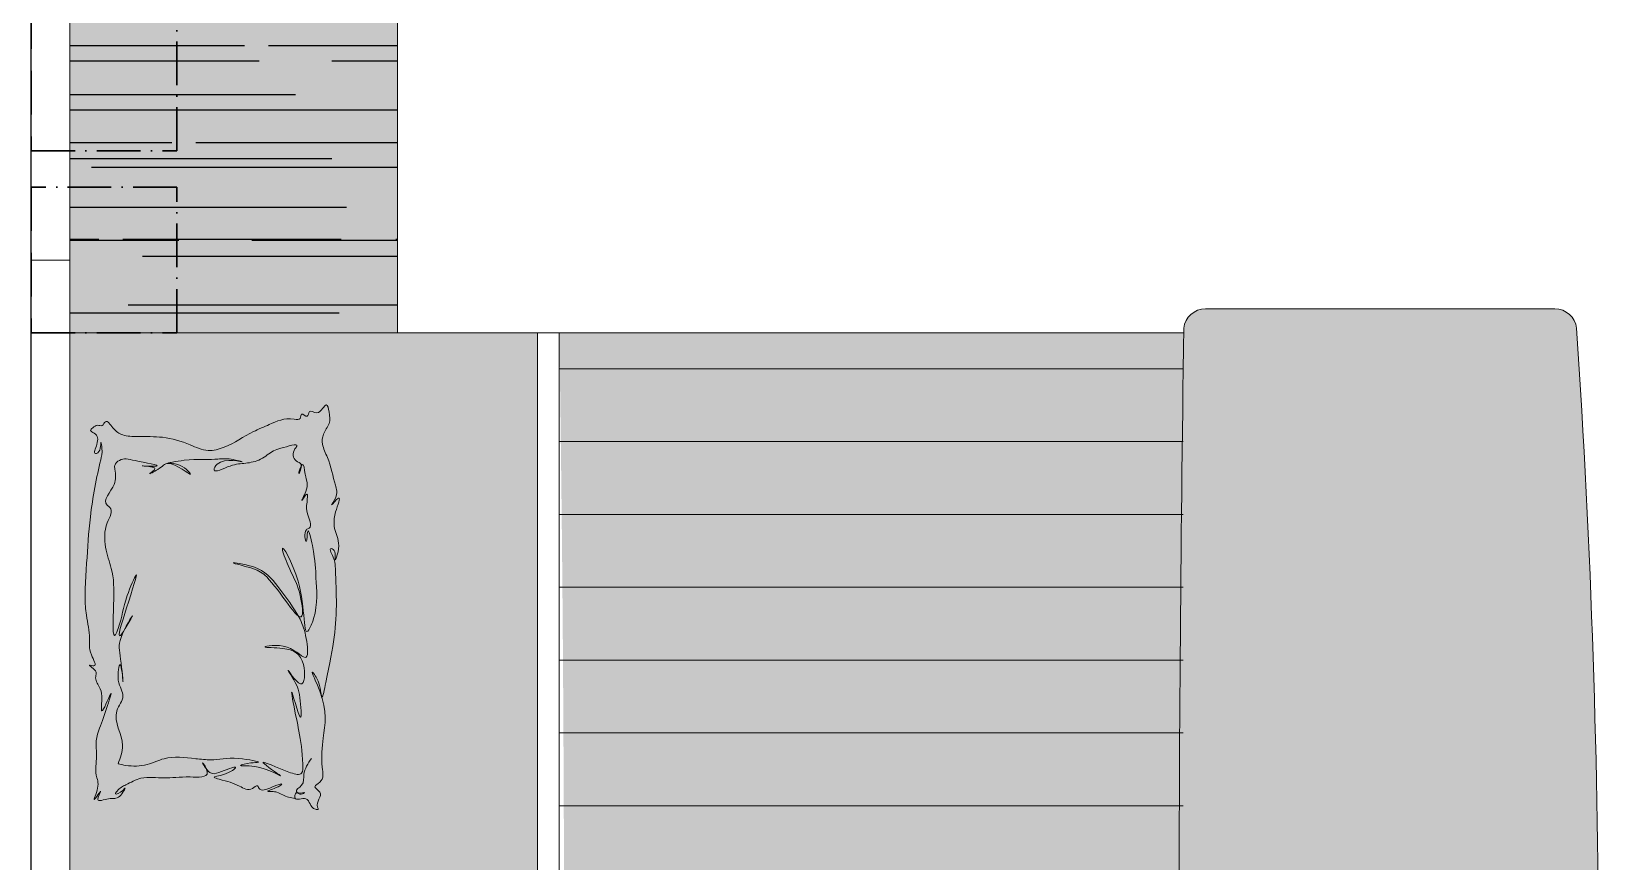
# Model space of a CAD drawing. Header units: millimetres. Extents: x -16811 to 32579, y 147992 to 176118.
# Drawn here: x 1724 to 3877, y 169100 to 170241 of the extents above; entities that cross this region are included whole.
import ezdxf

# ---------------------------------------------------------------- set-up
doc = ezdxf.new("R2010")
doc.units = ezdxf.units.MM
doc.header["$MEASUREMENT"] = 0
doc.linetypes.add('ACAD_ISO10W100', pattern=[18, 12, -3, 0, -3])
doc.layers.add('0[2345]', color=6, linetype='ACAD_ISO10W100', lineweight=30, plot=False)
doc.layers.add('Furniture[2345]', color=7, linetype='Continuous', lineweight=20)
doc.layers.add('Hatching[2345]', color=7, linetype='Continuous')
doc.layers.add('Wall[2345]', color=7, linetype='Continuous')
doc.linetypes.add('FENCELINE1', pattern='A,0.25,-0.1,[133,ltypeshp.shx,S=0.1,R=0,X=-0.1,Y=0],-0.1,1', length=1.45)

msp = doc.modelspace()

# ---------------------------------------------------------------- hatches: boundary and pattern name
at = {"layer": 'Hatching[2345]'}
h = msp.add_hatch(color=29, dxfattribs=at)
h.set_gradient(color1=(87, 49, 41), color2=(101, 56, 47), one_color=1, tint=0.29)
h.paths.add_polyline_path([(1776.6, 170276.6), (2226.6, 170276.6), (2226.6, 169826.6), (1776.6, 169826.6)])
at = {"layer": 'Hatching[2345]', "true_color": 0x946247}
h = msp.add_hatch(dxfattribs=at)
h.set_pattern_fill('AR-RROOF', color=25, scale=100, style=0)
h.set_pattern_definition([(180, (127326.32, 43953.46), (-220, 100), [1500, -200, 500, -100]), (180, (127193.32, 44003.46), (100, 133), [300, -33, 600, -75]), (180, (127276.32, 44038.46), (-520, 67), [800, -140, 400, -100])])
h.paths.add_polyline_path([(1776.6, 170276.6), (2226.6, 170276.6), (2226.6, 169826.6), (1776.6, 169826.6)])
at = {"layer": 'Hatching[2345]'}
h = msp.add_hatch(color=254, dxfattribs=at)
h.set_gradient(color1=(188, 218, 240), color2=(188, 218, 240), centered=1, one_color=1, tint=0.84, name='SPHERICAL')
h.paths.add_polyline_path([(3846.2, 169833, 0.381867), (3816.4, 169859.7), (3336.6, 169859.7, 0.381867), (3306.8, 169833, 0.007425), (3306.7, 168028.9, 0.407012), (3336.7, 167999.7), (3816.4, 167999.7, 0.381867), (3846.2, 168026.3, 0.033624)])
h = msp.add_hatch(color=254, dxfattribs=at)
h.set_gradient(color1=(188, 218, 240), color2=(188, 218, 240), centered=1, one_color=1, tint=0.84, name='SPHERICAL')
h.paths.add_polyline_path([(2418.8, 169826.6), (1776.6, 169826.6), (1776.6, 168927), (2418.8, 168927)])
edge = h.paths.add_edge_path(flags=16)
edge.add_spline(control_points=[(1808, 169696.2), (1810.1, 169698), (1813.9, 169701.2), (1821.9, 169697.3), (1826.1, 169710.1), (1837.1, 169692.9), (1849.4, 169684.6), (1874.8, 169684), (1905.7, 169685), (1937.8, 169675.3), (1965.2, 169662.3), (1996.9, 169670.9), (2021.5, 169689), (2054.5, 169701.8), (2072.9, 169711.4), (2094.5, 169706.1), (2093.3, 169719.2), (2104.4, 169707.6), (2104.3, 169723.2), (2117.1, 169713.4), (2122.6, 169721.8), (2130.4, 169730.9), (2133.5, 169714.4), (2134.9, 169701.9), (2123.6, 169688.9), (2122.5, 169671.4), (2134.3, 169649.8), (2139.1, 169623.6), (2145.7, 169603.7), (2130.8, 169584), (2152.7, 169609.5), (2136.9, 169572.5), (2141.1, 169553.1), (2148.7, 169534.8), (2139.1, 169507), (2143.1, 169528.2), (2130.7, 169532.3), (2140.7, 169516.7), (2141.7, 169496.3), (2144.5, 169432), (2138.5, 169395.2), (2124, 169325.7), (2122.8, 169326.5), (2122.7, 169326.6)], knot_values=[0, 0, 0, 0, 0.25382, 0.460542, 0.694835, 1.139569, 1.70084, 2.377518, 3.524298, 4.836209, 5.695724, 6.447678, 7.962577, 8.761427, 9.922694, 10.207165, 10.409942, 10.689351, 10.924019, 11.259037, 11.612355, 11.832431, 12.167835, 12.701992, 13.262323, 13.72025, 14.364213, 15.686964, 16.275555, 16.641872, 17.088132, 17.726791, 18.67199, 19.557352, 19.944726, 20.430995, 20.534345, 21.017645, 21.33905, 22.928598, 26.724468, 27.411934, 27.441983, 27.441983, 27.441983, 27.441983], degree=3, periodic=0)
edge.add_spline(control_points=[(2122.7, 169326.6), (2130, 169302.7), (2125, 169277.5), (2120.9, 169237.6), (2126.9, 169211.3), (2108.5, 169203.5), (2128.7, 169193.4), (2112.5, 169182.2), (2118.8, 169171.5), (2110.3, 169172.6), (2106.9, 169178.9), (2101.5, 169190.7), (2088.4, 169184.2), (2086.1, 169187.2)], knot_values=[29.790014, 29.790014, 29.790014, 29.790014, 31.733418, 33.070592, 33.76116, 34.070204, 34.417773, 35.108341, 35.207621, 35.330254, 35.677272, 35.977512, 36.449933, 36.449933, 36.449933, 36.449933], degree=3, periodic=0)
edge.add_spline(control_points=[(2086.1, 169187.2), (2083.1, 169187.6), (2074.3, 169188.8), (2064.2, 169195.6), (2055.2, 169196.8), (2043, 169196.7), (2060.1, 169200.8), (2071.9, 169209.1), (2054.5, 169203.6), (2048.3, 169199.7), (2037.3, 169197.5), (2034.5, 169207.3), (2024.1, 169195.9), (2005.1, 169207.4), (1992, 169211), (1969.5, 169216.9), (1992.1, 169218.8), (2013.9, 169236.2), (1983.9, 169223.1), (1971.3, 169219.8), (1965.7, 169225.7), (1964.2, 169227.6)], knot_values=[0.001627, 0.001627, 0.001627, 0.001627, 0.30881, 0.885533, 1.125245, 1.294957, 1.807053, 2.014014, 2.390194, 2.791076, 3.067402, 3.255669, 3.501446, 4.111256, 5.093018, 5.333636, 5.795713, 6.424924, 7.22382, 7.634666, 7.811297, 7.811297, 7.811297, 7.811297], degree=3, periodic=0)
edge.add_spline(control_points=[(1964.2, 169227.6), (1964.8, 169226.1), (1968.3, 169215.1), (1932.5, 169218.2), (1909.1, 169213.6), (1876.5, 169218.6), (1855.6, 169206.6), (1844, 169201.5), (1836.6, 169190.2), (1847.8, 169196.1), (1854.9, 169204.8), (1843.9, 169183.8), (1832.5, 169190), (1808.8, 169179), (1824.5, 169206), (1804.2, 169175.6), (1818.8, 169205.2), (1810.3, 169220.4), (1814.4, 169243.5), (1811.3, 169267.3), (1820, 169289.7), (1843.1, 169357.8), (1816.6, 169292.6), (1822, 169327.4), (1817.8, 169340.7), (1810, 169351.8), (1815.4, 169362.9), (1797.6, 169372.4), (1816, 169366.7), (1801.6, 169390.1), (1805.5, 169408.9), (1795.1, 169452.8), (1800, 169507.8), (1803.4, 169578.3), (1814.8, 169634.8), (1821.7, 169663.4), (1818.6, 169682.8), (1819.7, 169663), (1807.9, 169659.2), (1816.1, 169676.4), (1815.1, 169687.6), (1803.2, 169691.9), (1806.5, 169694.9), (1808, 169696.2)], knot_values=[8.535132, 8.535132, 8.535132, 8.535132, 8.665562, 9.474885, 10.680581, 11.731794, 12.482799, 12.979735, 13.12789, 13.494969, 13.630671, 14.056835, 14.587313, 15.085164, 15.480512, 15.951085, 16.483501, 17.093841, 17.945825, 18.659388, 19.367318, 20.886126, 21.744859, 22.416814, 22.865961, 23.371565, 23.564984, 24.001314, 24.195364, 24.707154, 25.475673, 26.536549, 28.914258, 31.040669, 33.694428, 34.232605, 34.493516, 34.978663, 35.091565, 35.515429, 36.048451, 36.245558, 36.4021, 36.4021, 36.4021, 36.4021], degree=3, periodic=0)
edge = h.paths.add_edge_path(flags=0)
edge.add_spline(control_points=[(2090.2, 169438.2), (2091.1, 169436.6), (2096.1, 169427.2), (2101.8, 169410.9), (2105.9, 169368.4), (2078.8, 169402.6), (2029.2, 169393.9), (2078, 169394.9), (2100.7, 169382.6), (2099.6, 169326.5), (2070, 169373.4), (2087.9, 169344.9), (2092.8, 169333.4), (2097, 169274.4), (2078.2, 169350), (2085.7, 169305.7), (2092, 169279.1), (2096.4, 169248.2), (2097.2, 169217.9), (2071, 169223.7), (2021, 169249.6), (2084.9, 169205.6), (2039.7, 169234.8), (2002.2, 169230.9), (2023.5, 169236.5), (2045.3, 169236.6), (1996.7, 169245.5), (1977.4, 169238.9), (1941.6, 169242.6), (1911.6, 169246.5), (1881.8, 169231.5), (1859.5, 169231.3), (1846.3, 169234), (1842.9, 169234.7), (1846.1, 169243), (1855.1, 169267), (1830.9, 169299.3), (1855.2, 169328.8), (1839.7, 169344.8), (1846.2, 169386), (1851.4, 169328.3), (1846.5, 169385.9), (1842.4, 169398.7), (1849.8, 169415.1), (1851.6, 169418.9)], knot_values=[65.447847, 65.447847, 65.447847, 65.447847, 65.63943, 66.565436, 67.420431, 68.40732, 69.420683, 70.237166, 71.43394, 72.332569, 73.176927, 73.554537, 74.554717, 75.447633, 76.66581, 77.148, 78.482837, 80.007232, 80.427044, 80.931932, 82.265181, 83.244131, 84.489691, 85.144184, 85.633812, 85.971755, 86.866409, 88.157786, 88.849889, 90.296323, 91.112463, 92.101438, 92.454034, 92.454034, 92.454034, 93.319474, 94.93311, 95.647186, 96.420475, 97.126698, 97.881117, 98.886806, 99.872246, 100.167679, 100.167679, 100.167679, 100.167679], degree=3, periodic=0)
edge.add_spline(control_points=[(1851.6, 169418.9), (1849.3, 169415.3), (1839.3, 169401.1), (1856.2, 169454.4), (1875.3, 169513.4), (1849.7, 169455.5), (1848.6, 169435.2), (1834.3, 169398.2), (1837.8, 169468), (1836.7, 169503.5), (1815.9, 169549.7), (1837.6, 169583.9), (1819, 169594.8), (1841.6, 169616.2), (1839.2, 169633.9), (1837.3, 169646.2), (1848.6, 169655.6), (1864.3, 169651.3), (1910.7, 169642.7), (1885.5, 169643.4), (1880.7, 169643.7)], knot_values=[9.262746, 9.262746, 9.262746, 9.262746, 9.598621, 10.884297, 12.452965, 13.476101, 15.040717, 15.348451, 16.704729, 18.391968, 20.48622, 21.196783, 21.369329, 22.369403, 23.061945, 23.242728, 23.553096, 24.276746, 25.284432, 25.703927, 25.703927, 25.703927, 25.703927], degree=3, periodic=0)
edge.add_spline(control_points=[(1880.7, 169643.7), (1883.3, 169643.4), (1888.8, 169642.8), (1897, 169640.3), (1879.3, 169629.3), (1902.2, 169640.7), (1912.3, 169655.2), (1955.9, 169619.6), (1928.9, 169648.6), (1901.8, 169646.7), (1948.2, 169654.8), (1968.4, 169651.3), (1992.9, 169655.4), (2029.4, 169645.2), (1982.8, 169657.7), (1970.4, 169631.4), (1999.5, 169647), (2017.2, 169647), (2039.5, 169651.3), (2053.5, 169664.5), (2068.1, 169668.5), (2094.2, 169676.7), (2082.2, 169664), (2083.1, 169650.2), (2093.9, 169648.4), (2094.6, 169645), (2094.6, 169644.5)], knot_values=[26.157068, 26.157068, 26.157068, 26.157068, 26.385216, 26.523896, 26.856192, 27.271557, 27.814993, 28.951107, 29.737919, 30.142365, 30.901079, 32.306046, 32.957682, 33.57046, 34.718549, 35.01149, 35.760324, 36.490654, 37.198885, 37.895984, 38.254443, 38.997565, 39.162584, 39.713823, 39.994801, 40.035381, 40.035381, 40.035381, 40.035381], degree=3, periodic=0)
edge.add_spline(control_points=[(1880.7, 169643.7), (1878, 169643.8), (1874.2, 169644), (1878, 169643.9), (1880.7, 169643.7)], knot_values=[25.703927, 25.703927, 25.703927, 25.703927, 25.930608, 26.157068, 26.157068, 26.157068, 26.157068], degree=3, periodic=0)
edge.add_spline(control_points=[(1880.7, 169643.7), (1885.5, 169643.4), (1910.7, 169642.7), (1864.3, 169651.3), (1848.6, 169655.6), (1837.3, 169646.2), (1839.2, 169633.9), (1841.6, 169616.2), (1819, 169594.8), (1837.6, 169583.9), (1815.9, 169549.7), (1836.7, 169503.5), (1837.8, 169468), (1834.3, 169398.2), (1848.6, 169435.2), (1849.7, 169455.5), (1875.3, 169513.4), (1856.2, 169454.4), (1839.3, 169401.1), (1849.3, 169415.3), (1851.6, 169418.9)], knot_values=[9.262746, 9.262746, 9.262746, 9.262746, 9.682241, 10.689927, 11.413577, 11.723945, 11.904729, 12.597271, 13.597345, 13.76989, 14.480453, 16.574705, 18.261945, 19.618223, 19.925956, 21.490572, 22.513709, 24.082377, 25.368053, 25.703927, 25.703927, 25.703927, 25.703927], degree=3, periodic=0)
edge.add_spline(control_points=[(1851.6, 169418.9), (1856.8, 169429.4), (1868.6, 169448.5), (1856.4, 169426.4), (1851.6, 169418.9)], knot_values=[7.713645, 7.713645, 7.713645, 7.713645, 8.546506, 9.262746, 9.262746, 9.262746, 9.262746], degree=3, periodic=0)
h = msp.add_hatch(color=7, dxfattribs=at)
h.set_gradient(color1=(255, 255, 255), one_color=1, tint=1)
h.paths.add_polyline_path([(3306.9, 168077.7), (2449.7, 168077.7, -0.000196), (2449, 168029.9, -0.024285), (2448.8, 168027), (3306.9, 168027)])
h.paths.add_polyline_path([(3306.9, 169827), (2449, 169827, -0.000203), (2449.7, 169777.7), (3306.9, 169777.7)])
h.paths.add_polyline_path([(3306.9, 169777.7), (2449.7, 169777.7, -0.000412), (2451, 169677.7), (3306.9, 169677.7)])
h.paths.add_polyline_path([(3306.9, 169677.7), (2451, 169677.7, -0.000412), (2452.2, 169577.7), (3306.9, 169577.7)])
h.paths.add_polyline_path([(3306.9, 169577.7), (2452.2, 169577.7, -0.000412), (2453.2, 169477.7), (3306.9, 169477.7)])
h.paths.add_polyline_path([(3306.9, 169477.7), (2453.2, 169477.7, -0.000412), (2454, 169377.7), (3306.9, 169377.7)])
h.paths.add_polyline_path([(3306.9, 169377.7), (2454, 169377.7, -0.000412), (2454.6, 169277.7), (3306.9, 169277.7)])
h.paths.add_polyline_path([(3306.9, 169277.7), (2454.6, 169277.7, -0.000412), (2455.1, 169177.7), (3306.9, 169177.7)])
h.paths.add_polyline_path([(3306.9, 169177.7), (2455.1, 169177.7, -0.000412), (2455.4, 169077.7), (3306.9, 169077.7)])
h.paths.add_polyline_path([(3306.9, 169077.7), (2455.4, 169077.7, -0.000412), (2455.6, 168977.7), (3306.9, 168977.7)])
h.paths.add_polyline_path([(3306.9, 168977.7), (2455.6, 168977.7, -0.000412), (2455.6, 168877.7), (3306.9, 168877.7)])
h.paths.add_polyline_path([(3306.9, 168877.7), (2455.6, 168877.7, -0.000412), (2455.4, 168777.7), (3306.9, 168777.7)])
h.paths.add_polyline_path([(3306.9, 168777.7), (2455.4, 168777.7, -0.000412), (2455.1, 168677.7), (3306.9, 168677.7)])
h.paths.add_polyline_path([(3306.9, 168677.7), (2455.1, 168677.7, -0.000412), (2454.6, 168577.7), (3306.9, 168577.7)])
h.paths.add_polyline_path([(3306.9, 168577.7), (2454.6, 168577.7, -0.000412), (2453.9, 168477.7), (3306.9, 168477.7)])
h.paths.add_polyline_path([(3306.9, 168477.7), (2453.9, 168477.7, -0.000412), (2453.1, 168377.7), (3306.9, 168377.7)])
h.paths.add_polyline_path([(3306.9, 168377.7), (2453.1, 168377.7, -0.000412), (2452.1, 168277.7), (3306.9, 168277.7)])
h.paths.add_polyline_path([(3306.9, 168277.7), (2452.1, 168277.7, -0.000412), (2451, 168177.7), (3306.9, 168177.7)])
h.paths.add_polyline_path([(3306.9, 168177.7), (2451, 168177.7, -0.000412), (2449.7, 168077.7), (3306.9, 168077.7)])
h = msp.add_hatch(color=254, dxfattribs=at)
h.set_gradient(color1=(195, 213, 212), rotation=45, centered=1, one_color=1, tint=1, name='INVHEMISPHERICAL')
edge = h.paths.add_edge_path()
edge.add_spline(control_points=[(1964.2, 169227.6), (1964.8, 169226.1), (1968.3, 169215.1), (1932.5, 169218.2), (1909.1, 169213.6), (1876.5, 169218.6), (1855.6, 169206.6), (1844, 169201.5), (1836.6, 169190.2), (1847.8, 169196.1), (1854.9, 169204.8), (1843.9, 169183.8), (1832.5, 169190), (1808.8, 169179), (1824.5, 169206), (1804.2, 169175.6), (1818.8, 169205.2), (1810.3, 169220.4), (1814.4, 169243.5), (1812, 169262), (1813.3, 169269.9), (1813.7, 169271.6)], knot_values=[8.535132, 8.535132, 8.535132, 8.535132, 8.665562, 9.474885, 10.680581, 11.731794, 12.482799, 12.979735, 13.12789, 13.494969, 13.630671, 14.056835, 14.587313, 15.085164, 15.480512, 15.951085, 16.483501, 17.093841, 17.945825, 18.659388, 18.86018, 18.86018, 18.86018, 18.86018], degree=3, periodic=0)
edge.add_spline(control_points=[(1813.7, 169271.6), (1814.7, 169276), (1821.5, 169294.1), (1843.1, 169357.8), (1816.6, 169292.6), (1822, 169327.4), (1817.8, 169340.7), (1810, 169351.8), (1815.4, 169362.9), (1797.6, 169372.4), (1816, 169366.7), (1801.6, 169390.1), (1805.5, 169408.9), (1795.1, 169452.8), (1799.6, 169503.3), (1801.7, 169543.2), (1803.3, 169560)], knot_values=[18.86018, 18.86018, 18.86018, 18.86018, 19.367318, 20.886126, 21.744859, 22.416814, 22.865961, 23.371565, 23.564984, 24.001314, 24.195364, 24.707154, 25.475673, 26.536549, 28.914258, 30.585278, 30.585278, 30.585278, 30.585278], degree=3, periodic=0)
edge.add_spline(control_points=[(1803.3, 169560), (1803.7, 169564.6), (1807, 169596), (1814.8, 169634.8), (1821.7, 169663.4), (1818.6, 169682.8), (1819.7, 169663), (1807.9, 169659.2), (1816.1, 169676.4), (1815.1, 169687.6), (1803.2, 169691.9), (1806.5, 169694.9), (1808, 169696.2)], knot_values=[30.585278, 30.585278, 30.585278, 30.585278, 31.040669, 33.694428, 34.232605, 34.493516, 34.978663, 35.091565, 35.515429, 36.048451, 36.245558, 36.4021, 36.4021, 36.4021, 36.4021], degree=3, periodic=0)
edge.add_spline(control_points=[(1808, 169696.2), (1810.1, 169698), (1813.9, 169701.2), (1821.9, 169697.3), (1826.1, 169710.1), (1837.1, 169692.9), (1849.4, 169684.6), (1874.8, 169684), (1905.7, 169685), (1937.8, 169675.3), (1965.2, 169662.3), (1996.9, 169670.9), (2021.5, 169689), (2054.5, 169701.8), (2072.9, 169711.4), (2094.5, 169706.1), (2093.3, 169719.2), (2104.4, 169707.6), (2104.3, 169723.2), (2117.1, 169713.4), (2122.6, 169721.8), (2130.4, 169730.9), (2133.5, 169714.4), (2134.9, 169701.9), (2123.6, 169688.9), (2122.5, 169671.4), (2134.3, 169649.8), (2139.1, 169623.6), (2145.7, 169603.7), (2130.8, 169584), (2152.7, 169609.5), (2136.9, 169572.5), (2141.1, 169553.1), (2148.7, 169534.8), (2139.1, 169507), (2143.1, 169528.2), (2130.7, 169532.3), (2140.7, 169516.7), (2141.7, 169496.3), (2142.7, 169473.2), (2142.7, 169456.5), (2142.7, 169455.2)], knot_values=[0, 0, 0, 0, 0.317275, 0.575678, 0.868544, 1.424462, 2.12605, 2.971898, 4.405373, 6.045262, 7.119655, 8.059598, 9.953221, 10.951784, 12.403367, 12.758956, 13.012427, 13.361689, 13.655024, 14.073797, 14.515444, 14.790538, 15.209793, 15.87749, 16.577904, 17.150313, 17.955266, 19.608705, 20.344444, 20.80234, 21.360165, 22.158489, 23.339988, 24.44669, 24.930907, 25.538744, 25.667931, 26.272056, 26.673812, 28.660747, 28.840014, 28.840014, 28.840014, 28.840014], degree=3, periodic=0)
edge.add_line((2142.7, 169455.2), (2170.4, 169446.6))
edge.add_line((2170.4, 169446.6), (2142, 169432.7))
edge.add_spline(control_points=[(2142, 169432.7), (2140.5, 169408.5), (2135.4, 169380.1), (2124, 169325.7), (2122.8, 169326.5), (2122.7, 169326.6)], knot_values=[29.888741, 29.888741, 29.888741, 29.888741, 33.405585, 34.264917, 34.302479, 34.302479, 34.302479, 34.302479], degree=3, periodic=0)
edge.add_spline(control_points=[(2122.7, 169326.6), (2130, 169302.7), (2125, 169277.5), (2120.9, 169237.6), (2126.9, 169211.3), (2108.5, 169203.5), (2128.7, 169193.4), (2112.5, 169182.2), (2118.8, 169171.5), (2110.3, 169172.6), (2106.9, 169178.9), (2101.5, 169190.7), (2088.4, 169184.2), (2086.1, 169187.2)], knot_values=[37.237517, 37.237517, 37.237517, 37.237517, 39.666772, 41.33824, 42.20145, 42.587756, 43.022217, 43.885427, 44.009526, 44.162817, 44.596591, 44.97189, 45.562416, 45.562416, 45.562416, 45.562416], degree=3, periodic=0)
edge.add_spline(control_points=[(2086.1, 169187.2), (2083.1, 169187.6), (2074.3, 169188.8), (2064.2, 169195.6), (2055.2, 169196.8), (2043, 169196.7), (2060.1, 169200.8), (2071.9, 169209.1), (2054.5, 169203.6), (2048.3, 169199.7), (2037.3, 169197.5), (2034.5, 169207.3), (2024.1, 169195.9), (2005.1, 169207.4), (1992, 169211), (1969.5, 169216.9), (1992.1, 169218.8), (2013.9, 169236.2), (1983.9, 169223.1), (1971.3, 169219.8), (1965.7, 169225.7), (1964.2, 169227.6)], knot_values=[0.001627, 0.001627, 0.001627, 0.001627, 0.30881, 0.885533, 1.125245, 1.294957, 1.807053, 2.014014, 2.390194, 2.791076, 3.067402, 3.255669, 3.501446, 4.111256, 5.093018, 5.333636, 5.795713, 6.424924, 7.22382, 7.634666, 7.811297, 7.811297, 7.811297, 7.811297], degree=3, periodic=0)
edge = h.paths.add_edge_path(flags=16)
edge.add_spline(control_points=[(2090.2, 169438.2), (2091.1, 169436.6), (2096.1, 169427.2), (2101.8, 169410.9), (2105.9, 169368.4), (2078.8, 169402.6), (2029.2, 169393.9), (2078, 169394.9), (2100.7, 169382.6), (2099.6, 169326.5), (2070, 169373.4), (2087.9, 169344.9), (2092.8, 169333.4), (2097, 169274.4), (2078.2, 169350), (2085.7, 169305.7), (2092, 169279.1), (2096.4, 169248.2), (2097.2, 169217.9), (2071, 169223.7), (2021, 169249.6), (2084.9, 169205.6), (2039.7, 169234.8), (2002.2, 169230.9), (2023.5, 169236.5), (2045.3, 169236.6), (1996.7, 169245.5), (1977.4, 169238.9), (1941.6, 169242.6), (1911.6, 169246.5), (1881.8, 169231.5), (1859.5, 169231.3), (1846.3, 169234), (1842.9, 169234.7), (1846.1, 169243), (1855.1, 169267), (1830.9, 169299.3), (1855.2, 169328.8), (1839.7, 169344.8), (1846.2, 169386), (1851.4, 169328.3), (1846.5, 169385.9), (1842.4, 169398.7), (1849.8, 169415.1), (1851.6, 169418.9)], knot_values=[81.809808, 81.809808, 81.809808, 81.809808, 82.049287, 83.206795, 84.275539, 85.50915, 86.775853, 87.796457, 89.292425, 90.415712, 91.471158, 91.943172, 93.193396, 94.309542, 95.832263, 96.435, 98.103547, 100.00904, 100.533805, 101.164915, 102.831476, 104.055163, 105.612114, 106.43023, 107.042265, 107.464694, 108.583011, 110.197233, 111.062361, 112.870403, 113.890579, 115.126798, 115.567543, 115.567543, 115.567543, 116.649343, 118.666388, 119.558983, 120.525594, 121.408372, 122.351396, 123.608507, 124.840307, 125.209599, 125.209599, 125.209599, 125.209599], degree=3, periodic=0)
edge.add_spline(control_points=[(1851.6, 169418.9), (1849.3, 169415.3), (1839.3, 169401.1), (1856.2, 169454.4), (1875.3, 169513.4), (1849.7, 169455.5), (1848.6, 169435.2), (1834.3, 169398.2), (1837.8, 169468), (1836.7, 169503.5), (1815.9, 169549.7), (1837.6, 169583.9), (1819, 169594.8), (1841.6, 169616.2), (1839.2, 169633.9), (1837.3, 169646.2), (1848.6, 169655.6), (1864.3, 169651.3), (1910.7, 169642.7), (1885.5, 169643.4), (1880.7, 169643.7)], knot_values=[11.578433, 11.578433, 11.578433, 11.578433, 11.998276, 13.605371, 15.566206, 16.845127, 18.800896, 19.185564, 20.880911, 22.98996, 25.607776, 26.495979, 26.711661, 27.961754, 28.827431, 29.05341, 29.44137, 30.345933, 31.60554, 32.129909, 32.129909, 32.129909, 32.129909], degree=3, periodic=0)
edge.add_spline(control_points=[(1880.7, 169643.7), (1883.3, 169643.4), (1888.8, 169642.8), (1897, 169640.3), (1879.3, 169629.3), (1902.2, 169640.7), (1912.3, 169655.2), (1955.9, 169619.6), (1928.9, 169648.6), (1901.8, 169646.7), (1948.2, 169654.8), (1968.4, 169651.3), (1992.9, 169655.4), (2029.4, 169645.2), (1982.8, 169657.7), (1970.4, 169631.4), (1999.5, 169647), (2017.2, 169647), (2039.5, 169651.3), (2053.5, 169664.5), (2068.1, 169668.5), (2094.2, 169676.7), (2082.2, 169664), (2083.1, 169650.2), (2093.9, 169648.4), (2094.6, 169645), (2094.6, 169644.5)], knot_values=[32.696336, 32.696336, 32.696336, 32.696336, 32.98152, 33.15487, 33.57024, 34.089446, 34.768741, 36.188884, 37.172399, 37.677957, 38.626349, 40.382557, 41.197102, 41.963074, 43.398186, 43.764363, 44.700405, 45.613317, 46.498606, 47.36998, 47.818054, 48.746956, 48.95323, 49.642279, 49.993501, 50.044227, 50.044227, 50.044227, 50.044227], degree=3, periodic=0)
edge.add_spline(control_points=[(2094.6, 169644.5), (2095.1, 169645.3), (2097.9, 169649), (2100.2, 169624), (2105.9, 169617.1), (2090.9, 169588.8), (2104.6, 169612), (2101.8, 169589.6), (2101, 169579.3), (2111.3, 169559.5), (2096.8, 169555.7), (2102.6, 169528.9), (2102.5, 169566.9), (2114.6, 169516.2), (2113.6, 169490.4), (2118.4, 169448.8), (2095.6, 169396.1), (2103.5, 169478.4), (2060.7, 169548.2), (2079.2, 169497.8), (2092.3, 169478.3), (2098.5, 169435.5), (2092.7, 169436.3), (2090.2, 169438.2)], knot_values=[50.993901, 50.993901, 50.993901, 50.993901, 51.097903, 51.678194, 52.686181, 53.235716, 53.695579, 54.147916, 54.82018, 55.651897, 55.831248, 56.490096, 57.063765, 57.921587, 59.786522, 62.114055, 62.821722, 65.674331, 67.720898, 68.70542, 70.3709, 71.726622, 72.344215, 72.344215, 72.344215, 72.344215], degree=3, periodic=0)
h = msp.add_hatch(color=254, dxfattribs=at)
h.set_gradient(color1=(226, 238, 238), rotation=90, one_color=1, tint=1, name='SPHERICAL')
edge = h.paths.add_edge_path()
edge.add_spline(control_points=[(2094.6, 169644.5), (2094.6, 169645), (2093.9, 169648.4), (2083.1, 169650.2), (2082.2, 169664), (2094.2, 169676.7), (2068.1, 169668.5), (2053.5, 169664.5), (2039.5, 169651.3), (2017.2, 169647), (1999.5, 169647), (1970.4, 169631.4), (1982.8, 169657.7), (2029.4, 169645.2), (1992.9, 169655.4), (1968.4, 169651.3), (1948.2, 169654.8), (1901.8, 169646.7), (1928.9, 169648.6), (1955.9, 169619.6), (1912.3, 169655.2), (1902.2, 169640.7), (1879.3, 169629.3), (1897, 169640.3), (1888.8, 169642.8), (1883.3, 169643.4), (1880.7, 169643.7)], knot_values=[32.696336, 32.696336, 32.696336, 32.696336, 32.747061, 33.098284, 33.787332, 33.993606, 34.922508, 35.370582, 36.241956, 37.127245, 38.040157, 38.976199, 39.342376, 40.777488, 41.54346, 42.358005, 44.114213, 45.062605, 45.568163, 46.551678, 47.971821, 48.651116, 49.170322, 49.585692, 49.759042, 50.044227, 50.044227, 50.044227, 50.044227], degree=3, periodic=0)
edge.add_spline(control_points=[(1880.7, 169643.7), (1878, 169643.8), (1874.2, 169644), (1878, 169643.9), (1880.7, 169643.7)], knot_values=[32.129909, 32.129909, 32.129909, 32.129909, 32.41326, 32.696336, 32.696336, 32.696336, 32.696336], degree=3, periodic=0)
edge.add_spline(control_points=[(1880.7, 169643.7), (1885.5, 169643.4), (1910.7, 169642.7), (1864.3, 169651.3), (1848.6, 169655.6), (1837.3, 169646.2), (1839.2, 169633.9), (1841.6, 169616.2), (1819, 169594.8), (1837.6, 169583.9), (1815.9, 169549.7), (1836.7, 169503.5), (1837.8, 169468), (1834.3, 169398.2), (1848.6, 169435.2), (1849.7, 169455.5), (1875.3, 169513.4), (1856.2, 169454.4), (1839.3, 169401.1), (1849.3, 169415.3), (1851.6, 169418.9)], knot_values=[11.578433, 11.578433, 11.578433, 11.578433, 12.102802, 13.362409, 14.266972, 14.654932, 14.880911, 15.746588, 16.996681, 17.212363, 18.100566, 20.718382, 22.827431, 24.522779, 24.907446, 26.863215, 28.142136, 30.102971, 31.710066, 32.129909, 32.129909, 32.129909, 32.129909], degree=3, periodic=0)
edge.add_spline(control_points=[(1851.6, 169418.9), (1856.8, 169429.4), (1868.6, 169448.5), (1856.4, 169426.4), (1851.6, 169418.9)], knot_values=[9.642056, 9.642056, 9.642056, 9.642056, 10.683132, 11.578433, 11.578433, 11.578433, 11.578433], degree=3, periodic=0)
edge.add_spline(control_points=[(1851.6, 169418.9), (1849.8, 169415.1), (1842.4, 169398.7), (1846.5, 169385.9), (1851.4, 169328.3), (1846.2, 169386), (1839.7, 169344.8), (1855.2, 169328.8), (1830.9, 169299.3), (1855.1, 169267), (1846.1, 169243), (1842.9, 169234.7), (1846.3, 169234), (1859.5, 169231.3), (1881.8, 169231.5), (1911.6, 169246.5), (1941.6, 169242.6), (1977.4, 169238.9), (1996.7, 169245.5), (2045.3, 169236.6), (2023.5, 169236.5), (2002.2, 169230.9), (2039.7, 169234.8), (2084.9, 169205.6), (2021, 169249.6), (2071, 169223.7), (2097.2, 169217.9), (2096.4, 169248.2), (2092, 169279.1), (2085.7, 169305.7), (2078.2, 169350), (2097, 169274.4), (2092.8, 169333.4), (2087.9, 169344.9), (2070, 169373.4), (2099.6, 169326.5), (2100.7, 169382.6), (2078, 169394.9), (2029.2, 169393.9), (2078.8, 169402.6), (2105.9, 169368.4), (2101.8, 169410.9), (2096.1, 169427.2), (2091.1, 169436.6), (2090.2, 169438.2)], knot_values=[81.809808, 81.809808, 81.809808, 81.809808, 82.1791, 83.4109, 84.668012, 85.611035, 86.493814, 87.460425, 88.35302, 90.370065, 91.451865, 91.451865, 91.451865, 91.89261, 93.128829, 94.149004, 95.957047, 96.822175, 98.436396, 99.554714, 99.977143, 100.589178, 101.407294, 102.964244, 104.187932, 105.854493, 106.485603, 107.010367, 108.915861, 110.584407, 111.187145, 112.709866, 113.826011, 115.076236, 115.548249, 116.603696, 117.726983, 119.22295, 120.243554, 121.510258, 122.743869, 123.812613, 124.97012, 125.209599, 125.209599, 125.209599, 125.209599], degree=3, periodic=0)
edge.add_spline(control_points=[(2090.2, 169438.2), (2080.7, 169445.4), (2054.1, 169489.2), (2030.4, 169503.9), (1985.2, 169513.3), (2041.4, 169506), (2061.8, 169478.2), (2082.6, 169451.8), (2090.2, 169438.2)], knot_values=[72.344215, 72.344215, 72.344215, 72.344215, 74.721973, 75.648583, 76.821253, 77.954916, 79.789724, 81.809808, 81.809808, 81.809808, 81.809808], degree=3, periodic=0)
edge.add_spline(control_points=[(2090.2, 169438.2), (2092.7, 169436.3), (2098.5, 169435.5), (2092.3, 169478.3), (2079.2, 169497.8), (2060.7, 169548.2), (2103.5, 169478.4), (2095.6, 169396.1), (2118.4, 169448.8), (2113.6, 169490.4), (2114.6, 169516.2), (2102.5, 169566.9), (2102.6, 169528.9), (2096.8, 169555.7), (2111.3, 169559.5), (2101, 169579.3), (2101.8, 169589.6), (2104.6, 169612), (2090.9, 169588.8), (2105.9, 169617.1), (2100.2, 169624), (2097.9, 169649), (2095.1, 169645.3), (2094.6, 169644.5)], knot_values=[50.993901, 50.993901, 50.993901, 50.993901, 51.611494, 52.967217, 54.632696, 55.617219, 57.663786, 60.516395, 61.224061, 63.551594, 65.41653, 66.274352, 66.84802, 67.506868, 67.68622, 68.517936, 69.190201, 69.642537, 70.102401, 70.651936, 71.659922, 72.240213, 72.344215, 72.344215, 72.344215, 72.344215], degree=3, periodic=0)
edge.add_spline(control_points=[(2094.6, 169644.5), (2095.1, 169640.2), (2088.1, 169626.1), (2092.6, 169641.1), (2094.6, 169644.5)], knot_values=[50.044227, 50.044227, 50.044227, 50.044227, 50.529399, 50.993901, 50.993901, 50.993901, 50.993901], degree=3, periodic=0)

# ---------------------------------------------------------------- linework, layer by layer
at = {"layer": '0[2345]', "ltscale": 5}
for points in [[(1723.7, 170076.6), (1923.7, 170076.6), (1923.7, 170276.6), (1723.7, 170276.6)], [(1723.7, 169826.6), (1923.7, 169826.6), (1923.7, 170026.6), (1723.7, 170026.6)]]:
    msp.add_lwpolyline(points, close=True, dxfattribs=at)
at = {"layer": 'Furniture[2345]'}
for p, q in [((3336.6, 169859.7), (3816.4, 169859.7)), ((1776.6, 169826.6), (3306.7, 169826.6)), ((1776.6, 169826.6), (1776.6, 168026.6))]:
    msp.add_line(p, q, dxfattribs=at)
at = {"layer": 'Furniture[2345]', "color": 150}
for p, q in [((2418.8, 168027), (2418.8, 169827)), ((2448.8, 168027), (2448.8, 169827))]:
    msp.add_line(p, q, dxfattribs=at)
at = {"layer": 'Furniture[2345]', "color": 150, "linetype": 'FENCELINE1', "ltscale": 100}
for p, q in [((2448.8, 169777.3), (3305.8, 169777.3)), ((2448.8, 169677.3), (3305.8, 169677.3)), ((2448.8, 169577.3), (3305.8, 169577.3)), ((2448.8, 169477.3), (3305.8, 169477.3)), ((2448.8, 169377.3), (3305.8, 169377.3)), ((2448.8, 169277.3), (3305.8, 169277.3)), ((2448.8, 169177.3), (3305.8, 169177.3))]:
    msp.add_line(p, q, dxfattribs=at)
at = {"layer": 'Furniture[2345]', "color": 7}
for points in [[(2226.6, 169826.6), (1776.6, 169826.6), (1776.6, 170276.6), (2226.6, 170276.6)], [(1776.6, 169926.6), (1723.7, 169926.6), (1723.7, 167926.6), (1776.6, 167926.6)]]:
    msp.add_lwpolyline(points, close=True, dxfattribs=at)
at = {"layer": 'Furniture[2345]'}
for centre, radius, start, end in [((3336.6, 169829.7), 30, 90, 173.6008), ((3816.4, 169829.7), 30, 6.3992, 90), ((64047.7, 168928.8), 60747.6, 179.147139, 180.848772), ((-9571.7, 168929.7), 13448.3, 356.14845, 3.85155)]:
    msp.add_arc(centre, radius, start, end, dxfattribs=at)
at = {"layer": 'Furniture[2345]', "color": 252}
for points in [[(1808, 169696.2), (1814.7, 169699.8), (1820.9, 169699.4), (1825.5, 169704.7), (1835.8, 169696.3), (1849.4, 169686.4), (1869.6, 169684.2), (1904, 169683.2), (1941.9, 169672.8), (1966.5, 169665.1), (1988.6, 169669.6), (2028.7, 169691), (2050.6, 169700.7), (2084.7, 169708.2), (2093.1, 169709.2), (2094.9, 169715.1), (2102.7, 169712.1), (2105.7, 169718.6), (2115.6, 169716.8), (2124, 169723.2), (2128.9, 169727.6), (2132.7, 169718.3), (2132.7, 169702.2), (2124.9, 169687.4), (2123.7, 169673.7), (2130.4, 169655.6), (2141.4, 169617.5), (2141.4, 169599.8), (2135.9, 169590.3), (2145.6, 169599.6), (2141.7, 169580.8), (2142, 169552.4), (2145, 169526), (2141.3, 169515), (2138.4, 169529.3), (2135.5, 169530.4), (2139.4, 169516.5), (2141.2, 169507), (2142.7, 169459.3), (2128.3, 169346.4), (2122.9, 169326.4), (2118.6, 169345.5), (2109.9, 169360.7), (2120, 169334.5), (2124.6, 169270.1), (2123.4, 169230), (2120.1, 169209.6), (2113.2, 169203.4), (2120.1, 169195.7), (2116.9, 169175.2), (2117.7, 169172.4), (2114, 169172.4), (2106.6, 169179.7), (2100.9, 169186.7), (2085.7, 169188), (2087.7, 169194.8), (2094.5, 169193), (2098.9, 169195.3), (2090.7, 169194.8), (2088, 169196.6), (2094.8, 169205.3), (2098.2, 169220.2), (2108.4, 169242.3)], [(2086.2, 169187.2), (2077.1, 169188.9), (2061.1, 169195.7), (2054, 169196.7), (2048.9, 169196.9), (2062.9, 169203.3), (2068, 169206.9), (2057.1, 169204.1), (2045.9, 169199.5), (2037.7, 169199.9), (2034.3, 169204.5), (2027.7, 169201.1), (2009.7, 169204.1), (1981.8, 169213.7), (1975, 169216), (1988.2, 169220.1), (2004.2, 169230.1), (1981.4, 169222.8), (1969, 169222.8), (1959, 169236.1), (1965.4, 169223.3), (1942, 169216.7), (1905.9, 169215.4), (1874.3, 169214.9), (1853.7, 169206), (1841.5, 169197.3), (1839.3, 169193.5), (1849.2, 169198.3), (1852.1, 169201.2), (1845.3, 169190.3), (1829.8, 169186.9), (1814.9, 169185.8), (1818.9, 169197), (1810.3, 169185.8), (1814.8, 169201.2), (1812.9, 169219.4), (1813.2, 169244.9), (1812.9, 169266.3), (1818.6, 169286.8), (1832.3, 169330.2), (1820.5, 169307.4), (1820.5, 169327.5), (1817.1, 169340.5), (1812.1, 169354.9), (1812.7, 169360.6), (1803.7, 169370.2), (1809.5, 169369.4), (1806.4, 169384.4), (1803.7, 169407.3), (1799.4, 169438.9), (1799.7, 169510.2), (1804.8, 169573.8), (1819, 169652.1), (1820.7, 169668.2), (1819.5, 169675.9), (1815.1, 169662), (1811.9, 169660.9), (1813.7, 169673.4), (1809.9, 169689), (1805.2, 169692.5), (1808, 169696.2)]]:
    msp.add_spline(points, degree=3, dxfattribs=at)
at = {"layer": 'Furniture[2345]', "color": 253}
msp.add_spline([(1842.9, 169234.7), (1849, 169259.9), (1841.3, 169307.7), (1849.6, 169327.5), (1843.2, 169349.8), (1845.8, 169370.8), (1849.6, 169348.5), (1846.4, 169378.5), (1846.9, 169408.1), (1862.6, 169438.1), (1846, 169411.2), (1854.5, 169448.8), (1867.5, 169494), (1855.4, 169465.8), (1842.9, 169420.6), (1839.3, 169412.1), (1836.7, 169452.7), (1833.5, 169503.2), (1828.1, 169565.8), (1831.7, 169586.8), (1827.7, 169590.1), (1837.4, 169618.5), (1838.4, 169639.3), (1838.2, 169644.7), (1844.6, 169651.5), (1866.3, 169651.3), (1895.5, 169643.6), (1876.1, 169643.9), (1889.7, 169642.4), (1893.5, 169640.6), (1886.5, 169633.5), (1897.6, 169639.2), (1911.7, 169647.4), (1942.4, 169632.6), (1923.3, 169646.4), (1911.2, 169647.6), (1933.6, 169651.6), (1975.7, 169653), (1995.3, 169653.5), (2013.3, 169649.7), (1979, 169646.3), (1974.8, 169638.6), (1996.7, 169643.8), (2018.2, 169647.7), (2038.7, 169653.2), (2056.3, 169664.6), (2066.5, 169668.1), (2088.5, 169671.2), (2085.7, 169667.2), (2087.5, 169650.8), (2094.4, 169645.8), (2091, 169633.4), (2095.9, 169646.1), (2099.9, 169632.8), (2100.6, 169608.6), (2095.3, 169596.5), (2102.1, 169605.2), (2102.4, 169594.3), (2103, 169578.2), (2105.2, 169558.4), (2101.5, 169556.2), (2101.5, 169540.4), (2103.3, 169554), (2109.8, 169534.5), (2114.7, 169490), (2111.4, 169434.2), (2104.7, 169418.6), (2090.2, 169485.5), (2068.5, 169529.6), (2076.3, 169507.3), (2091.9, 169470.5), (2095.4, 169438.1), (2047.1, 169491.4), (2028.1, 169502.9), (2001.1, 169510.6), (2027.8, 169505.6), (2062.2, 169478.1), (2092.8, 169433.3), (2101.3, 169406.9), (2101.3, 169381.3), (2075.1, 169395), (2044.7, 169395.2), (2069.1, 169393.3), (2097.4, 169371.2), (2093.3, 169344.6), (2076.3, 169363.4), (2082.2, 169353.7), (2092.6, 169325.6), (2093.3, 169298.8), (2081.3, 169333.3), (2083.5, 169319), (2091.3, 169279.7), (2096.7, 169234.3), (2094.9, 169221.8), (2079.8, 169222.5), (2042.2, 169236.3), (2065.7, 169218.6), (2030.5, 169231.2), (2010.9, 169232.6), (2025.2, 169236), (2035.3, 169236.9), (2008.9, 169242), (1970.2, 169240.3), (1949.5, 169241.8), (1906.1, 169241.8), (1882.9, 169233.9), (1853.3, 169232.7), (1842.9, 169234.7)], degree=3, dxfattribs=at)
at = {"layer": 'Wall[2345]'}
msp.add_line((1723.7, 167479.1), (1723.7, 170276.6), dxfattribs=at)
msp.add_line((1723.7, 167479.1), (1723.7, 170276.6), dxfattribs=at)
msp.add_line((1723.7, 167479.1), (1723.7, 170276.6), dxfattribs=at)

doc.saveas('drawing.dxf')
